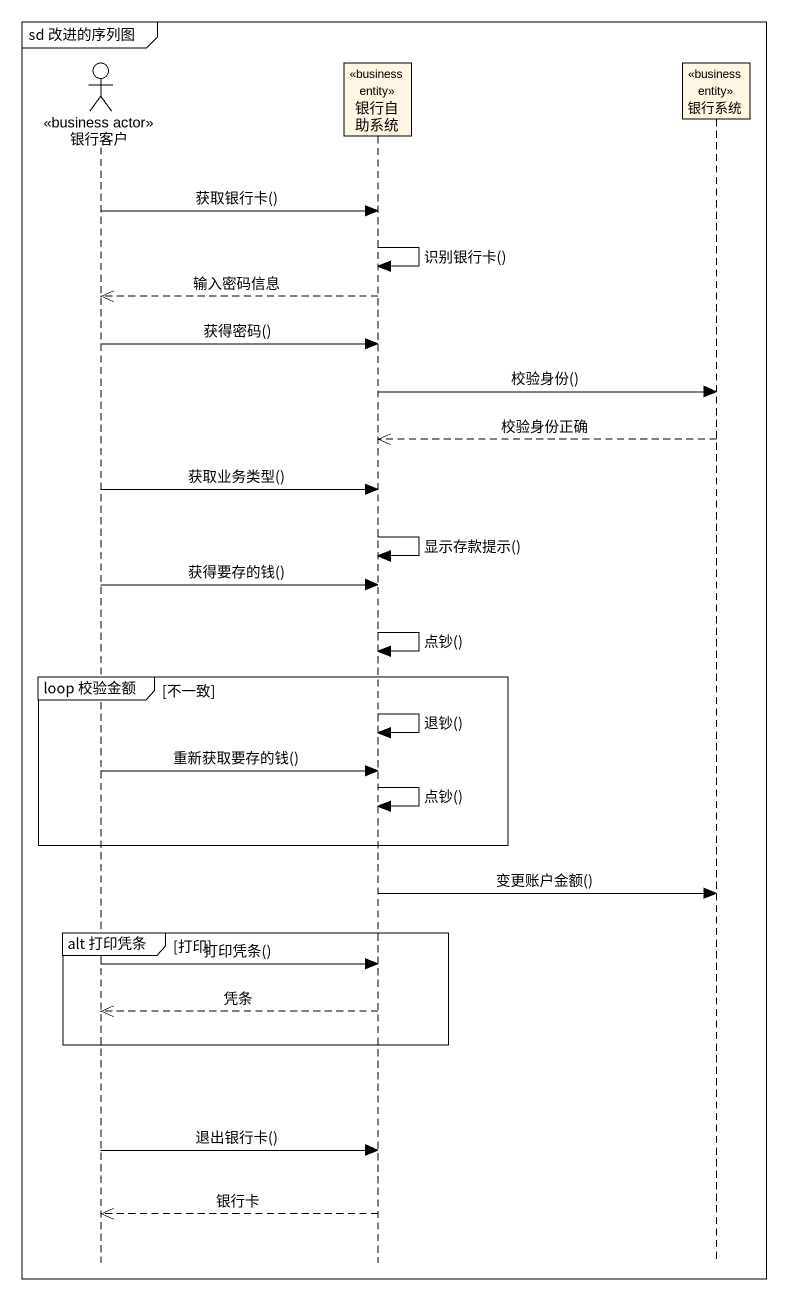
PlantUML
@startuml
mainframe sd 改进的序列图
hide footbox
actor 银行客户 <<business actor>>
participant 银行自助系统 <<business entity>>
participant 银行系统 <<business entity>>

银行客户 -> 银行自助系统 : 获取银行卡()
银行自助系统 -> 银行自助系统 : 识别银行卡()
银行自助系统 -->> 银行客户 : 输入密码信息
银行客户 -> 银行自助系统 : 获得密码()
银行自助系统 -> 银行系统 : 校验身份()
银行系统 -->> 银行自助系统 : 校验身份正确
银行客户 -> 银行自助系统 : 获取业务类型()
银行自助系统 -> 银行自助系统 : 显示存款提示()
银行客户 -> 银行自助系统 : 获得要存的钱()
银行自助系统 -> 银行自助系统 : 点钞()
group loop 校验金额 [不一致]
  银行自助系统 -> 银行自助系统 : 退钞()
  银行客户 -> 银行自助系统 : 重新获取要存的钱()
  银行自助系统 -> 银行自助系统 : 点钞()
end
银行自助系统 -> 银行系统 : 变更账户金额()
group alt 打印凭条 [打印]
  银行客户 -> 银行自助系统 : 打印凭条()
  银行自助系统 -->> 银行客户 : 凭条
end
银行客户 -> 银行自助系统 : 退出银行卡()
银行自助系统 -->> 银行客户 : 银行卡
@enduml
